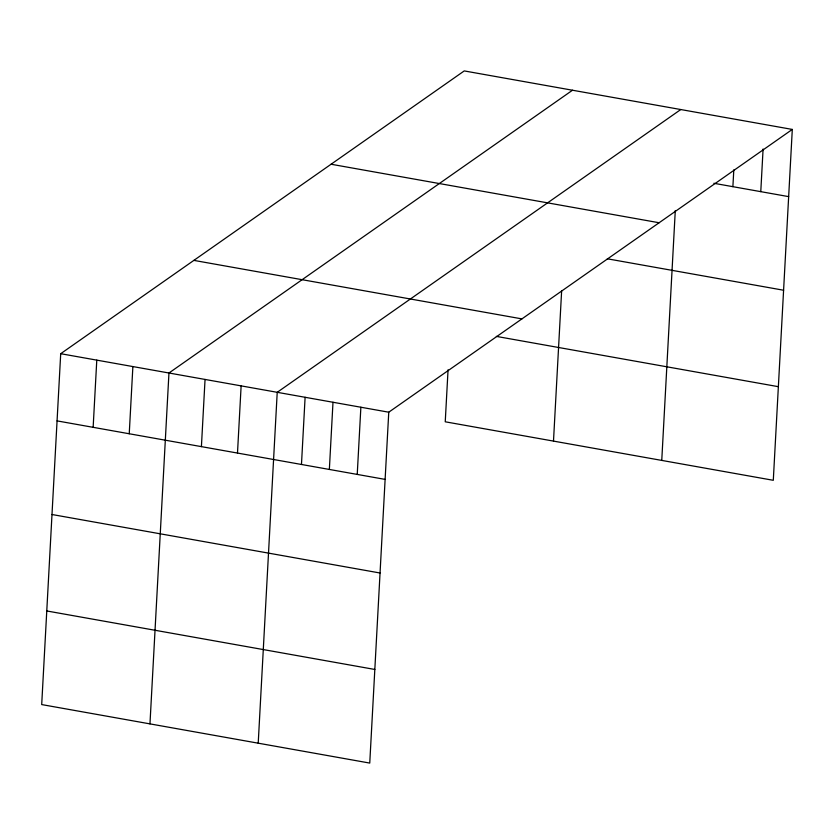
<?xml version="1.0" encoding="UTF-8"?>
<svg xmlns="http://www.w3.org/2000/svg" width="834" height="834" viewBox="0 0 834 834"><rect width="100%" height="100%" fill="white"/><g stroke="black" fill="none" stroke-linecap="round" stroke-linejoin="round"><path stroke-width="1.25" d="M792.3 129.426L464.246 70.921L60.705 353.699L41.7 704.574L369.754 763.079L388.759 412.204L792.3 129.426L773.295 480.301L445.241 421.796L448.056 369.785M93.147 427.321L96.786 360.132M129.239 433.763L132.877 366.574M149.964 723.881L168.958 373.007L572.499 90.228M201.411 446.628L205.049 379.439M237.492 453.071L241.13 385.881M258.217 743.188L277.222 392.314L680.763 109.535M301.47 464.475L305.108 397.286M329.357 469.448L332.995 402.259M357.233 474.421L360.872 407.232M553.495 441.103L561.636 290.899M661.758 460.41L675.29 210.533M732.888 186.67L733.805 169.875M760.775 191.643L763.089 149.005M713.883 183.282L788.662 196.626M331.077 164.235L659.131 222.751M607.34 258.801L783.595 290.232M193.874 260.385L521.928 318.89M496.355 336.394L778.372 386.684M60.705 353.699L388.759 412.204M57.066 420.889L385.12 479.394M51.989 514.505L380.054 573.01M46.767 610.957L374.831 669.462"/></g></svg>
